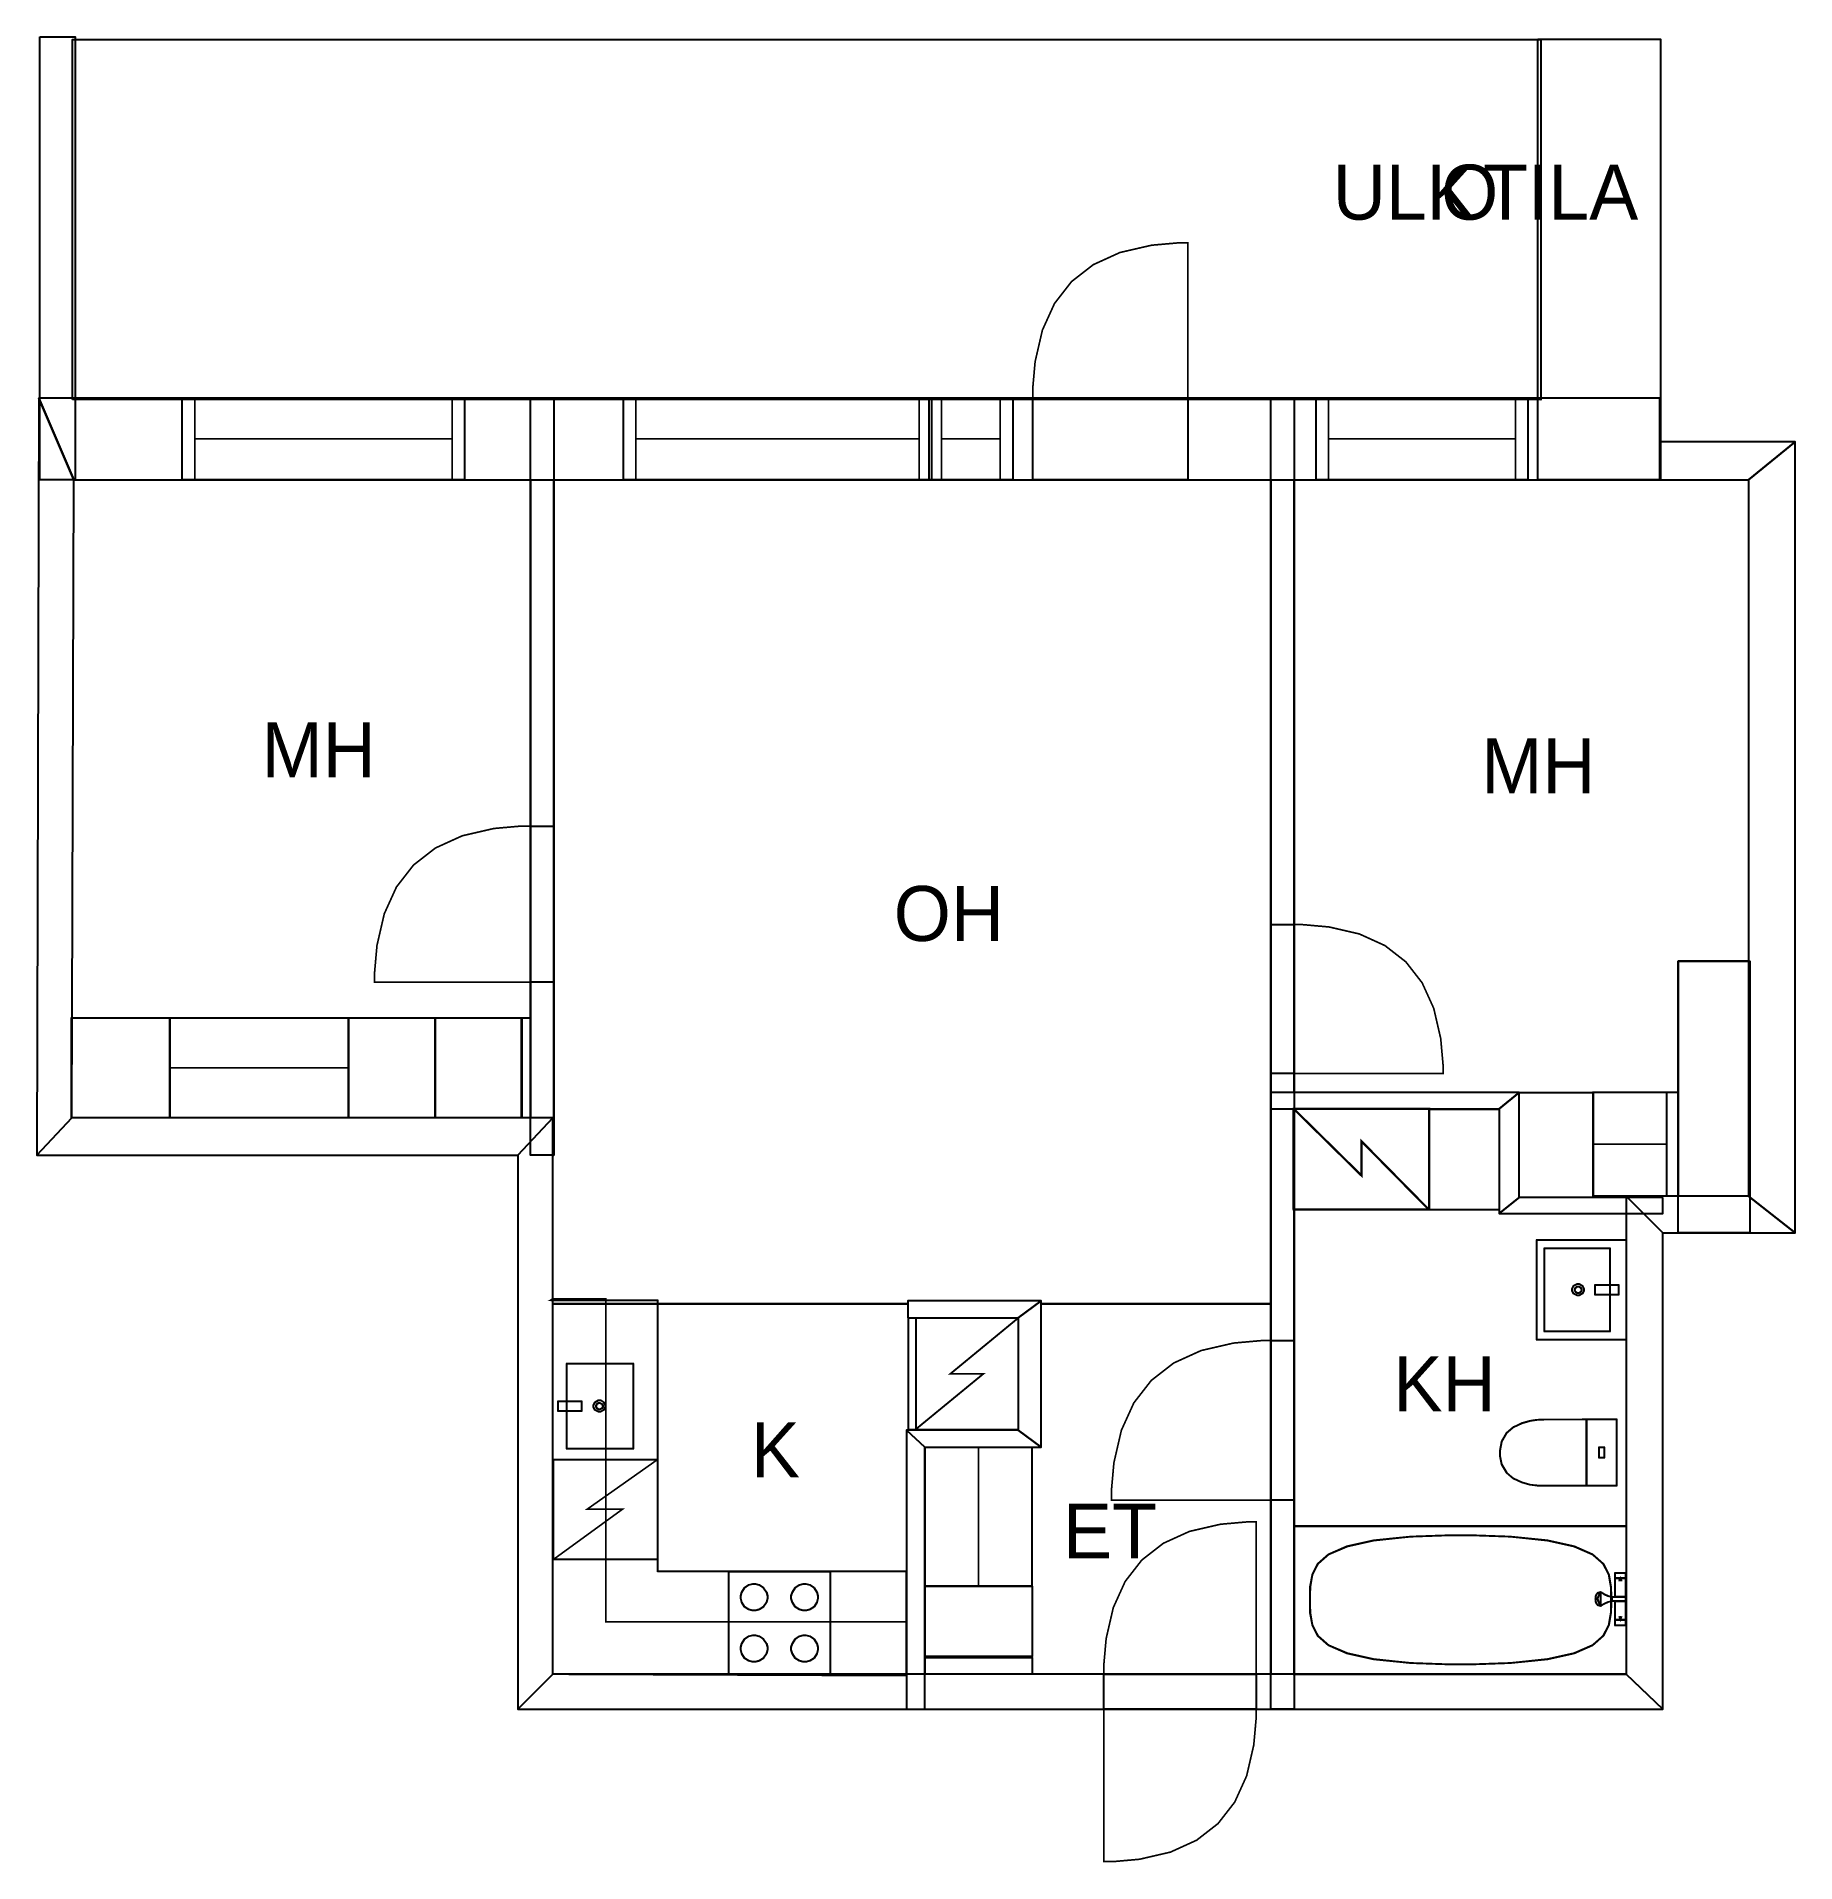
# Model space of a CAD drawing. Extents: x 2.3 to 13.3, y 0 to 11.4.
import ezdxf

# ---------------------------------------------------------------- set-up
doc = ezdxf.new("R2010")
doc.units = 0
doc.layers.get('0').update_dxf_attribs({"linetype": 'CONTINUOUS'})

msp = doc.modelspace()

# ---------------------------------------------------------------- linework, layer by layer
at = {"color": 0}
for points, const_width in [([(2.31207, 11.4204), (2.53342, 11.4204), (2.53342, 8.64953), (2.31207, 8.64953), (2.31207, 11.4204)], 0.00208), ([(2.51779, 9.15028), (2.51779, 11.4022), (11.7021, 11.4022), (11.7021, 9.14996), (2.51779, 9.15028)], 0.00208), ([(11.6834, 11.4057), (12.4516, 11.4057), (12.4516, 8.64953), (11.6834, 8.64953), (11.6834, 11.4057)], 0.00208), ([(8.52354, 9.15994), (8.52354, 9.21685), (8.53868, 9.38758), (8.58421, 9.58485), (8.6601, 9.75179), (8.76633, 9.88835), (8.90289, 9.99457), (9.06976, 10.0705), (9.26704, 10.116), (9.43778, 10.1311), (9.49468, 10.1311), (9.49468, 9.15994), (8.52354, 9.15994)], 0.01042), ([(2.51383, 4.65831), (2.52458, 8.64953), (2.30729, 9.15994), (2.29449, 4.42453), (2.51383, 4.65831)], 0.00208), ([(2.52458, 8.64953), (12.4459, 8.64953), (12.4459, 9.15994), (2.30729, 9.15994), (2.52458, 8.64953)], 0.00208), ([(3.20404, 9.15994), (4.96989, 9.15994), (4.96989, 8.64953), (3.20404, 8.64953), (3.20404, 9.15994)], 0.01042), ([(3.20404, 9.15994), (4.96989, 9.15994), (4.96989, 8.64953), (3.20404, 8.64953), (3.20404, 9.15994)], 0.01042), ([(5.38217, 9.15994), (5.528, 9.15994), (5.528, 4.42453), (5.38217, 4.42453), (5.38217, 9.15994)], 0.00208), ([(5.96311, 9.15994), (7.89074, 9.15994), (7.89074, 8.64953), (5.96311, 8.64953), (5.96311, 9.15994)], 0.01042), ([(5.96311, 9.15994), (7.89074, 9.15994), (7.89074, 8.64953), (5.96311, 8.64953), (5.96311, 9.15994)], 0.01042), ([(7.87603, 9.15994), (8.39844, 9.15994), (8.39844, 8.64953), (7.87603, 8.64953), (7.87603, 9.15994)], 0.01042), ([(7.87603, 9.15994), (8.39844, 9.15994), (8.39844, 8.64953), (7.87603, 8.64953), (7.87603, 9.15994)], 0.01042), ([(8.52354, 9.15994), (9.49468, 9.15994), (9.49468, 8.64953), (8.52354, 8.64953), (8.52354, 9.15994)], 0.01042), ([(8.52354, 9.15994), (9.49468, 9.15994), (9.49468, 8.64953), (8.52354, 8.64953), (8.52354, 9.15994)], 0.01042), ([(10.0139, 9.15994), (10.1598, 9.15994), (10.1598, 0.9586), (10.0139, 0.9586), (10.0139, 9.15994)], 0.00208), ([(10.2967, 9.15994), (11.6209, 9.15994), (11.6209, 8.64953), (10.2967, 8.64953), (10.2967, 9.15994)], 0.01042), ([(10.2967, 9.15994), (11.6209, 9.15994), (11.6209, 8.64953), (10.2967, 8.64953), (10.2967, 9.15994)], 0.01042), ([(12.4459, 8.64953), (13.0004, 8.64953), (13.2921, 8.88683), (12.4459, 8.88683), (12.4459, 8.64953)], 0.00208), ([(13.0004, 8.64953), (13.0004, 4.16737), (13.2921, 3.93821), (13.2921, 8.88683), (13.0004, 8.64953)], 0.00208), ([(5.38217, 6.48296), (5.32497, 6.48296), (5.15349, 6.46778), (4.95529, 6.42204), (4.78765, 6.34581), (4.65044, 6.2391), (4.54372, 6.10189), (4.4675, 5.93425), (4.42176, 5.73606), (4.40657, 5.56456), (4.40657, 5.50738), (5.38217, 5.50738), (5.38217, 6.48296)], 0.01042), ([(5.38217, 6.48296), (5.528, 6.48296), (5.528, 5.50738), (5.38217, 5.50738), (5.38217, 6.48296)], 0.01042), ([(5.38217, 6.48296), (5.528, 6.48296), (5.528, 5.50738), (5.38217, 5.50738), (5.38217, 6.48296)], 0.01042), ([(10.0139, 5.86621), (10.1598, 5.86621), (10.1598, 4.93549), (10.0139, 4.93549), (10.0139, 5.86621)], 0.01042), ([(10.0139, 5.86621), (10.1598, 5.86621), (10.1598, 4.93549), (10.0139, 4.93549), (10.0139, 5.86621)], 0.01042), ([(10.1598, 5.86621), (10.2143, 5.86621), (10.3779, 5.85167), (10.5669, 5.80806), (10.7269, 5.73535), (10.8578, 5.63357), (10.9596, 5.50265), (11.0323, 5.34272), (11.0759, 5.15365), (11.0905, 4.99007), (11.0905, 4.93549), (10.1598, 4.93549), (10.1598, 5.86621)], 0.01042), ([(12.561, 5.63807), (13.0092, 5.63807), (13.0092, 3.93821), (12.561, 3.93821), (12.561, 5.63807)], 0.00208), ([(2.51129, 5.28331), (3.12597, 5.28331), (3.12597, 4.65831), (2.51129, 4.65831), (2.51129, 5.28331)], 0.01042), ([(3.12592, 5.28331), (4.24278, 5.28331), (4.24278, 4.65831), (3.12592, 4.65831), (3.12592, 5.28331)], 0.01042), ([(4.24278, 5.28331), (4.7851, 5.28331), (4.7851, 4.65831), (4.24278, 4.65831), (4.24278, 5.28331)], 0.01042), ([(4.78515, 5.28331), (5.32742, 5.28331), (5.32742, 4.65831), (4.78515, 4.65831), (4.78515, 5.28331)], 0.01042), ([(5.32633, 5.28331), (5.38222, 5.28331), (5.38222, 4.65831), (5.32633, 4.65831), (5.32633, 5.28331)], 0.00559), ([(11.5675, 4.81569), (10.0139, 4.81569), (10.0139, 4.71457), (11.4425, 4.71457), (11.5675, 4.81569)], 0.00208), ([(11.5675, 4.16037), (11.5675, 4.81569), (11.4425, 4.71457), (11.4425, 4.05925), (11.5675, 4.16037)], 0.00208), ([(11.5675, 4.81538), (12.0298, 4.81538), (12.0298, 4.16037), (11.5675, 4.16037), (11.5675, 4.81538)], 0.01042), ([(12.0298, 4.81808), (12.4877, 4.81808), (12.4877, 4.16737), (12.0298, 4.16737), (12.0298, 4.81808)], 0.01042), ([(12.4907, 4.81808), (12.5611, 4.81808), (12.5611, 4.16737), (12.4907, 4.16737), (12.4907, 4.81808)], 0.00704), ([(10.156, 4.71457), (11.003, 4.71457), (11.003, 4.08393), (10.156, 4.08393), (10.156, 4.71457)], 0.01412), ([(11.003, 4.71294), (11.4425, 4.71294), (11.4425, 4.08344), (11.003, 4.08344), (11.003, 4.71294)], 0.01042), ([(5.52106, 4.65831), (2.51383, 4.65831), (2.29449, 4.42453), (5.30231, 4.42453), (5.52106, 4.65831)], 0.00208), ([(5.52106, 1.17735), (5.52106, 4.65831), (5.30231, 4.42453), (5.30231, 0.9586), (5.52106, 1.17735)], 0.00208), ([(12.4658, 4.16037), (11.5675, 4.16037), (11.4425, 4.05925), (12.4658, 4.05925), (12.4658, 4.16037)], 0.00208), ([(13.0004, 4.16737), (12.2367, 4.16737), (12.4658, 3.93821), (13.2921, 3.93821), (13.0004, 4.16737)], 0.00208), ([(12.2367, 4.16737), (12.2367, 1.17735), (12.4658, 0.9586), (12.4658, 3.93821), (12.2367, 4.16737)], 0.00208), ([(11.6764, 3.89529), (11.6764, 3.27029), (12.2352, 3.27029), (12.2352, 3.89529), (11.6764, 3.89529)], 0.01042), ([(11.7258, 3.84321), (11.7258, 3.32238), (12.1342, 3.32238), (12.1342, 3.84321), (11.7258, 3.84321)], 0.01042), ([(11.9353, 3.54633), (11.9289, 3.54633), (11.9095, 3.55701), (11.8989, 3.57639), (11.8989, 3.58279), (11.8989, 3.58925), (11.9095, 3.60861), (11.9289, 3.61925), (11.9353, 3.61925), (11.9417, 3.61925), (11.9611, 3.60861), (11.9718, 3.58925), (11.9718, 3.58279), (11.9718, 3.57639), (11.9611, 3.55701), (11.9417, 3.54633), (11.9353, 3.54633)], 0.00833), ([(11.9353, 3.56196), (11.9316, 3.56196), (11.9206, 3.56808), (11.9145, 3.57915), (11.9145, 3.58279), (11.9145, 3.58649), (11.9206, 3.59754), (11.9316, 3.60363), (11.9353, 3.60363), (11.939, 3.60363), (11.95, 3.59754), (11.9562, 3.58649), (11.9562, 3.58279), (11.9562, 3.57915), (11.95, 3.56808), (11.939, 3.56196), (11.9353, 3.56196)], 0.00833), ([(12.0429, 3.61404), (12.0429, 3.55154), (12.1887, 3.55154), (12.1887, 3.61404), (12.0429, 3.61404)], 0.01042), ([(5.50993, 3.51801), (6.17719, 3.51801), (6.17719, 1.82237), (7.7315, 1.82237), (7.7315, 1.1748), (5.52106, 1.17741), (5.52106, 3.52414), (5.50993, 3.51801)], 0.01042), ([(5.52229, 3.52556), (5.85281, 3.52556), (5.85281, 1.50489), (7.73438, 1.50489), (7.7315, 1.16867), (5.52106, 1.17741), (5.52229, 3.52556)], 0.01042), ([(7.7424, 3.40662), (8.43365, 3.40662), (8.57687, 3.5134), (7.7424, 3.5134), (7.7424, 3.40662)], 0.00208), ([(8.43365, 3.40662), (8.43365, 2.70421), (8.57687, 2.59739), (8.57687, 3.5134), (8.43365, 3.40662)], 0.00208), ([(7.74653, 3.40657), (7.74653, 2.70708), (8.43365, 2.70708), (8.43365, 3.40657), (7.74653, 3.40657)], 0.01166), ([(7.74653, 3.40657), (7.74653, 2.70708), (7.79238, 2.70708), (7.79238, 3.40657), (7.74653, 3.40657)], 0.01166), ([(10.0139, 3.26465), (9.95546, 3.26465), (9.78, 3.24908), (9.57731, 3.20231), (9.40576, 3.12435), (9.2654, 3.01519), (9.15625, 2.87483), (9.07829, 2.70329), (9.03153, 2.5006), (9.01594, 2.32514), (9.01594, 2.26665), (10.0139, 2.26665), (10.0139, 3.26465)], 0.01042), ([(10.0139, 3.26465), (10.1598, 3.26465), (10.1598, 2.26654), (10.0139, 2.26654), (10.0139, 3.26465)], 0.01042), ([(10.0139, 3.26465), (10.1598, 3.26465), (10.1598, 2.26654), (10.0139, 2.26654), (10.0139, 3.26465)], 0.01042), ([(5.60997, 3.12185), (5.60997, 2.58708), (6.02539, 2.58708), (6.02539, 3.12185), (5.60997, 3.12185)], 0.01042), ([(5.5561, 2.88488), (5.5561, 2.82238), (5.70193, 2.82238), (5.70193, 2.88488), (5.5561, 2.88488)], 0.01042), ([(5.81293, 2.89094), (5.81933, 2.89094), (5.83871, 2.88032), (5.84939, 2.86094), (5.84939, 2.85449), (5.84939, 2.8481), (5.83871, 2.82872), (5.81933, 2.81803), (5.81293, 2.81803), (5.80647, 2.81803), (5.78711, 2.82872), (5.77647, 2.8481), (5.77647, 2.85449), (5.77647, 2.86094), (5.78711, 2.88032), (5.80647, 2.89094), (5.81293, 2.89094)], 0.00833), ([(5.81293, 2.87532), (5.81657, 2.87532), (5.82764, 2.86925), (5.83376, 2.85818), (5.83376, 2.85449), (5.83376, 2.85086), (5.82764, 2.83979), (5.81657, 2.83365), (5.81293, 2.83365), (5.80925, 2.83365), (5.79818, 2.83979), (5.7921, 2.85086), (5.7921, 2.85449), (5.7921, 2.85818), (5.79818, 2.86925), (5.80925, 2.87532), (5.81293, 2.87532)], 0.00833), ([(11.7205, 2.35558), (11.7205, 2.35558), (11.7088, 2.35553), (11.6778, 2.35715), (11.634, 2.36328), (11.5837, 2.37668), (11.5335, 2.40022), (11.4896, 2.43668), (11.4587, 2.48888), (11.4469, 2.54194), (11.4469, 2.55957), (11.4469, 2.5779), (11.4587, 2.63276), (11.4896, 2.68685), (11.5335, 2.72467), (11.5837, 2.74908), (11.634, 2.76307), (11.6778, 2.76947), (11.7088, 2.77121), (11.7205, 2.77111), (11.7205, 2.77111), (11.9888, 2.77214), (11.9888, 2.35558), (11.7205, 2.35558)], 0.01042), ([(11.9888, 2.77214), (11.9888, 2.35558), (12.1761, 2.35558), (12.1761, 2.77214), (11.9888, 2.77214)], 0.01042), ([(8.43365, 2.70421), (7.73394, 2.70421), (7.84978, 2.59739), (8.57687, 2.59739), (8.43365, 2.70421)], 0.00208), ([(7.73394, 2.70421), (7.73394, 0.9586), (7.84978, 0.9586), (7.84978, 2.59739), (7.73394, 2.70421)], 0.00208), ([(5.52626, 2.52111), (5.52626, 1.89611), (6.17632, 1.89611), (6.17632, 2.52111), (5.52626, 2.52111)], 0.01042), ([(7.84999, 2.59733), (7.84999, 1.72874), (8.51856, 1.72874), (8.51856, 2.59733), (7.84999, 2.59733)], 0.01042), ([(12.0667, 2.59694), (12.0667, 2.53076), (12.0982, 2.53076), (12.0982, 2.59694), (12.0667, 2.59694)], 0.01042), ([(8.96821, 1.17735), (8.96821, 1.23324), (8.98307, 1.40076), (9.02778, 1.5944), (9.10221, 1.75825), (9.20649, 1.89231), (9.34056, 1.99658), (9.50439, 2.07101), (9.69803, 2.11572), (9.86556, 2.13058), (9.92144, 2.13058), (9.92144, 1.17735), (8.96821, 1.17735)], 0.01042), ([(10.1587, 2.10411), (12.2367, 2.10411), (12.2367, 1.17735), (10.1587, 1.17735), (10.1587, 2.10411)], 0.01187), ([(10.2585, 1.64301), (10.2585, 1.66336), (10.2603, 1.72428), (10.2732, 1.80003), (10.3082, 1.86854), (10.3762, 1.92828), (10.4884, 1.97754), (10.6557, 2.01481), (10.8893, 2.03831), (11.1223, 2.0465), (11.2001, 2.0465), (11.2778, 2.0465), (11.5108, 2.03831), (11.7444, 2.01481), (11.9118, 1.97754), (12.024, 1.92828), (12.092, 1.86854), (12.127, 1.80003), (12.1399, 1.72428), (12.1417, 1.66336), (12.1417, 1.64301), (12.1417, 1.62272), (12.1399, 1.56179), (12.127, 1.48606), (12.092, 1.41754), (12.024, 1.3578), (11.9118, 1.30854), (11.7444, 1.27127), (11.5108, 1.24777), (11.2778, 1.23953), (11.2001, 1.23953), (11.1223, 1.23953), (10.8893, 1.24777), (10.6557, 1.27127), (10.4884, 1.30854), (10.3762, 1.3578), (10.3082, 1.41754), (10.2732, 1.48606), (10.2603, 1.56179), (10.2585, 1.62272), (10.2585, 1.64301)], 0.01187), ([(6.62256, 1.81939), (7.25672, 1.81939), (7.25672, 1.17551), (6.62256, 1.17551), (6.62256, 1.81939)], 0.01042), ([(6.69738, 1.65896), (6.69738, 1.6671), (6.70389, 1.6914), (6.72174, 1.71789), (6.74821, 1.73579), (6.77257, 1.74229), (6.78071, 1.74229), (6.78879, 1.74229), (6.8131, 1.73579), (6.83963, 1.71789), (6.85747, 1.6914), (6.86404, 1.6671), (6.86404, 1.65896), (6.86404, 1.65087), (6.85747, 1.62657), (6.83963, 1.60004), (6.8131, 1.58219), (6.78879, 1.57563), (6.78071, 1.57563), (6.77257, 1.57563), (6.74821, 1.58219), (6.72174, 1.60004), (6.70389, 1.62657), (6.69738, 1.65087), (6.69738, 1.65896)], 0.01042), ([(7.01357, 1.65896), (7.01357, 1.6671), (7.02007, 1.6914), (7.03792, 1.71789), (7.0644, 1.73579), (7.08876, 1.74229), (7.0969, 1.74229), (7.10499, 1.74229), (7.12929, 1.73579), (7.15582, 1.71789), (7.17367, 1.6914), (7.18024, 1.6671), (7.18024, 1.65896), (7.18024, 1.65087), (7.17367, 1.62657), (7.15582, 1.60004), (7.12929, 1.58219), (7.10499, 1.57563), (7.0969, 1.57563), (7.08876, 1.57563), (7.0644, 1.58219), (7.03792, 1.60004), (7.02007, 1.62657), (7.01357, 1.65087), (7.01357, 1.65896)], 0.01042), ([(7.85129, 1.72874), (7.85129, 1.28819), (8.52089, 1.28819), (8.52089, 1.72874), (7.85129, 1.72874)], 0.01042), ([(12.168, 1.8119), (12.168, 1.7786), (12.2315, 1.7786), (12.2315, 1.8119), (12.168, 1.8119)], 0.01042), ([(12.168, 1.7786), (12.168, 1.66189), (12.2315, 1.66189), (12.2315, 1.7786), (12.168, 1.7786)], 0.01042), ([(12.1992, 1.7786), (12.2004, 1.77539), (12.2043, 1.76574), (12.2055, 1.76297), (12.2055, 1.76297), (12.204, 1.76297), (12.1997, 1.76297), (12.1954, 1.76297), (12.194, 1.76297), (12.194, 1.76297), (12.1947, 1.76535), (12.198, 1.77533), (12.1992, 1.7786)], 0.01042), ([(12.2315, 1.66189), (12.2315, 1.63379), (12.1482, 1.63379), (12.1482, 1.64085), (12.1482, 1.65663), (12.1482, 1.66189), (12.169, 1.66189), (12.2159, 1.66189), (12.2315, 1.66189)], 0.01042), ([(12.168, 1.63379), (12.168, 1.51714), (12.2315, 1.51714), (12.2315, 1.63379), (12.168, 1.63379)], 0.01042), ([(12.168, 1.51818), (12.168, 1.48275), (12.2315, 1.48275), (12.2315, 1.51818), (12.168, 1.51818)], 0.01042), ([(12.1992, 1.51818), (12.2004, 1.52143), (12.2043, 1.53108), (12.2055, 1.53381), (12.2055, 1.53381), (12.204, 1.53381), (12.1997, 1.53381), (12.1954, 1.53381), (12.194, 1.53381), (12.194, 1.53381), (12.1947, 1.53147), (12.198, 1.52149), (12.1992, 1.51818)], 0.01042), ([(6.69738, 1.33805), (6.69738, 1.34619), (6.70389, 1.3705), (6.72174, 1.39697), (6.74821, 1.41488), (6.77257, 1.42139), (6.78071, 1.42139), (6.78879, 1.42139), (6.8131, 1.41488), (6.83963, 1.39697), (6.85747, 1.3705), (6.86404, 1.34619), (6.86404, 1.33805), (6.86404, 1.32997), (6.85747, 1.30566), (6.83963, 1.27913), (6.8131, 1.26128), (6.78879, 1.25472), (6.78071, 1.25472), (6.77257, 1.25472), (6.74821, 1.26128), (6.72174, 1.27913), (6.70389, 1.30566), (6.69738, 1.32997), (6.69738, 1.33805)], 0.01042), ([(7.01357, 1.33805), (7.01357, 1.34619), (7.02007, 1.3705), (7.03792, 1.39697), (7.0644, 1.41488), (7.08876, 1.42139), (7.0969, 1.42139), (7.10499, 1.42139), (7.12929, 1.41488), (7.15582, 1.39697), (7.17367, 1.3705), (7.18024, 1.34619), (7.18024, 1.33805), (7.18024, 1.32997), (7.17367, 1.30566), (7.15582, 1.27913), (7.12929, 1.26128), (7.10499, 1.25472), (7.0969, 1.25472), (7.08876, 1.25472), (7.0644, 1.26128), (7.03792, 1.27913), (7.02007, 1.30566), (7.01357, 1.32997), (7.01357, 1.33805)], 0.01042), ([(7.85129, 1.28152), (7.85129, 1.17735), (8.52083, 1.17735), (8.52083, 1.28152), (7.85129, 1.28152)], 0.01042), ([(12.2367, 1.17735), (5.52106, 1.17735), (5.30231, 0.9586), (12.4658, 0.9586), (12.2367, 1.17735)], 0.00208), ([(8.96821, 1.17735), (9.92144, 1.17735), (9.92144, 0.9586), (8.96821, 0.9586), (8.96821, 1.17735)], 0.01042), ([(8.96821, 1.17735), (9.92144, 1.17735), (9.92144, 0.9586), (8.96821, 0.9586), (8.96821, 1.17735)], 0.01042), ([(9.92144, 0.9586), (9.92144, 0.90278), (9.90653, 0.73524), (9.86182, 0.54161), (9.78737, 0.37777), (9.68311, 0.24371), (9.5491, 0.13943), (9.38525, 0.065), (9.19163, 0.02029), (9.02403, 0.00537), (8.96821, 0.00537), (8.96821, 0.9586), (9.92144, 0.9586)], 0.01042)]:
    msp.add_lwpolyline(points, close=True, dxfattribs=dict(at, const_width=const_width))
for points in [[(2.31207, 11.4204), (2.53342, 11.4204), (2.53342, 8.64953), (2.31207, 8.64953), (2.31207, 11.4204)], [(11.6834, 11.4057), (12.4516, 11.4057), (12.4516, 8.64953), (11.6834, 8.64953), (11.6834, 11.4057)], [(2.51383, 4.65831), (2.52458, 8.64953), (2.30729, 9.15994), (2.29449, 4.42453), (2.51383, 4.65831)], [(2.52458, 8.64953), (12.4459, 8.64953), (12.4459, 9.15994), (2.30729, 9.15994), (2.52458, 8.64953)], [(5.38217, 9.15994), (5.528, 9.15994), (5.528, 4.42453), (5.38217, 4.42453), (5.38217, 9.15994)], [(10.0139, 9.15994), (10.1598, 9.15994), (10.1598, 0.9586), (10.0139, 0.9586), (10.0139, 9.15994)], [(12.4459, 8.64953), (13.0004, 8.64953), (13.2921, 8.88683), (12.4459, 8.88683), (12.4459, 8.64953)], [(13.0004, 8.64953), (13.0004, 4.16737), (13.2921, 3.93821), (13.2921, 8.88683), (13.0004, 8.64953)], [(12.561, 5.63807), (13.0092, 5.63807), (13.0092, 3.93821), (12.561, 3.93821), (12.561, 5.63807)], [(11.5675, 4.81569), (10.0139, 4.81569), (10.0139, 4.71457), (11.4425, 4.71457), (11.5675, 4.81569)], [(11.5675, 4.16037), (11.5675, 4.81569), (11.4425, 4.71457), (11.4425, 4.05925), (11.5675, 4.16037)], [(5.52106, 4.65831), (2.51383, 4.65831), (2.29449, 4.42453), (5.30231, 4.42453), (5.52106, 4.65831)], [(5.52106, 1.17735), (5.52106, 4.65831), (5.30231, 4.42453), (5.30231, 0.9586), (5.52106, 1.17735)], [(12.4658, 4.16037), (11.5675, 4.16037), (11.4425, 4.05925), (12.4658, 4.05925), (12.4658, 4.16037)], [(13.0004, 4.16737), (12.2367, 4.16737), (12.4658, 3.93821), (13.2921, 3.93821), (13.0004, 4.16737)], [(12.2367, 4.16737), (12.2367, 1.17735), (12.4658, 0.9586), (12.4658, 3.93821), (12.2367, 4.16737)], [(7.7424, 3.40662), (8.43365, 3.40662), (8.57687, 3.5134), (7.7424, 3.5134), (7.7424, 3.40662)], [(8.43365, 3.40662), (8.43365, 2.70421), (8.57687, 2.59739), (8.57687, 3.5134), (8.43365, 3.40662)], [(8.43365, 2.70421), (7.73394, 2.70421), (7.84978, 2.59739), (8.57687, 2.59739), (8.43365, 2.70421)], [(7.73394, 2.70421), (7.73394, 0.9586), (7.84978, 0.9586), (7.84978, 2.59739), (7.73394, 2.70421)], [(12.2367, 1.17735), (5.52106, 1.17735), (5.30231, 0.9586), (12.4658, 0.9586), (12.2367, 1.17735)]]:
    msp.add_lwpolyline(points, close=True, dxfattribs=at)
at = {"color": 7}
for points in [[(2.51779, 9.15028), (2.51779, 11.4022), (11.7021, 11.4022), (11.7021, 9.14996), (2.51779, 9.15028)], [(3.20404, 9.15994), (4.96989, 9.15994), (4.96989, 8.64953), (3.20404, 8.64953), (3.20404, 9.15994)], [(3.20404, 9.15994), (4.96989, 9.15994), (4.96989, 8.64953), (3.20404, 8.64953), (3.20404, 9.15994)], [(5.96311, 9.15994), (7.89074, 9.15994), (7.89074, 8.64953), (5.96311, 8.64953), (5.96311, 9.15994)], [(5.96311, 9.15994), (7.89074, 9.15994), (7.89074, 8.64953), (5.96311, 8.64953), (5.96311, 9.15994)], [(7.87603, 9.15994), (8.39844, 9.15994), (8.39844, 8.64953), (7.87603, 8.64953), (7.87603, 9.15994)], [(7.87603, 9.15994), (8.39844, 9.15994), (8.39844, 8.64953), (7.87603, 8.64953), (7.87603, 9.15994)], [(8.52354, 9.15994), (9.49468, 9.15994), (9.49468, 8.64953), (8.52354, 8.64953), (8.52354, 9.15994)], [(8.52354, 9.15994), (9.49468, 9.15994), (9.49468, 8.64953), (8.52354, 8.64953), (8.52354, 9.15994)], [(10.2967, 9.15994), (11.6209, 9.15994), (11.6209, 8.64953), (10.2967, 8.64953), (10.2967, 9.15994)], [(10.2967, 9.15994), (11.6209, 9.15994), (11.6209, 8.64953), (10.2967, 8.64953), (10.2967, 9.15994)], [(5.38217, 4.65831), (2.51383, 4.65831), (2.52458, 8.64953), (5.38217, 8.64953), (5.38217, 4.65831)], [(10.0139, 3.49496), (8.57687, 3.49496), (8.57687, 3.5134), (7.7424, 3.5134), (7.7424, 3.49496), (5.52106, 3.49496), (5.52106, 4.42453), (5.528, 4.42453), (5.528, 8.64953), (10.0139, 8.64953), (10.0139, 3.49496)], [(13.0004, 5.63807), (12.561, 5.63807), (12.561, 4.16737), (12.2367, 4.16737), (12.2367, 4.16037), (11.5675, 4.16037), (11.5675, 4.81569), (10.1598, 4.81569), (10.1598, 8.64953), (13.0004, 8.64953), (13.0004, 5.63807)], [(5.38217, 6.48296), (5.528, 6.48296), (5.528, 5.50738), (5.38217, 5.50738), (5.38217, 6.48296)], [(5.38217, 6.48296), (5.528, 6.48296), (5.528, 5.50738), (5.38217, 5.50738), (5.38217, 6.48296)], [(10.0139, 5.86621), (10.1598, 5.86621), (10.1598, 4.93549), (10.0139, 4.93549), (10.0139, 5.86621)], [(10.0139, 5.86621), (10.1598, 5.86621), (10.1598, 4.93549), (10.0139, 4.93549), (10.0139, 5.86621)], [(2.51129, 5.28331), (3.12597, 5.28331), (3.12597, 4.65831), (2.51129, 4.65831), (2.51129, 5.28331)], [(3.12592, 5.28331), (4.24278, 5.28331), (4.24278, 4.65831), (3.12592, 4.65831), (3.12592, 5.28331)], [(4.24278, 5.28331), (4.7851, 5.28331), (4.7851, 4.65831), (4.24278, 4.65831), (4.24278, 5.28331)], [(4.78515, 5.28331), (5.32742, 5.28331), (5.32742, 4.65831), (4.78515, 4.65831), (4.78515, 5.28331)], [(5.32633, 5.28331), (5.38222, 5.28331), (5.38222, 4.65831), (5.32633, 4.65831), (5.32633, 5.28331)], [(11.5675, 4.81538), (12.0298, 4.81538), (12.0298, 4.16037), (11.5675, 4.16037), (11.5675, 4.81538)], [(12.0298, 4.81808), (12.4877, 4.81808), (12.4877, 4.16737), (12.0298, 4.16737), (12.0298, 4.81808)], [(12.4907, 4.81808), (12.5611, 4.81808), (12.5611, 4.16737), (12.4907, 4.16737), (12.4907, 4.81808)], [(10.156, 4.71457), (11.003, 4.71457), (11.003, 4.08393), (10.156, 4.08393), (10.156, 4.71457)], [(11.4425, 4.05925), (12.2367, 4.05925), (12.2367, 1.17735), (10.1598, 1.17735), (10.1598, 4.71457), (11.4425, 4.71457), (11.4425, 4.05925)], [(11.003, 4.71294), (11.4425, 4.71294), (11.4425, 4.08344), (11.003, 4.08344), (11.003, 4.71294)], [(11.6764, 3.89529), (12.2352, 3.89529), (12.2352, 3.27029), (11.6764, 3.27029), (11.6764, 3.89529)], [(11.7258, 3.84321), (12.1342, 3.84321), (12.1342, 3.32238), (11.7258, 3.32238), (11.7258, 3.84321)], [(11.9353, 3.54633), (11.9289, 3.54633), (11.9095, 3.55701), (11.8989, 3.57639), (11.8989, 3.58279), (11.8989, 3.58925), (11.9095, 3.60861), (11.9289, 3.61925), (11.9353, 3.61925), (11.9417, 3.61925), (11.9611, 3.60861), (11.9718, 3.58925), (11.9718, 3.58279), (11.9718, 3.57639), (11.9611, 3.55701), (11.9417, 3.54633), (11.9353, 3.54633)], [(11.9353, 3.56196), (11.9316, 3.56196), (11.9206, 3.56808), (11.9145, 3.57915), (11.9145, 3.58279), (11.9145, 3.58649), (11.9206, 3.59754), (11.9316, 3.60363), (11.9353, 3.60363), (11.939, 3.60363), (11.95, 3.59754), (11.9562, 3.58649), (11.9562, 3.58279), (11.9562, 3.57915), (11.95, 3.56808), (11.939, 3.56196), (11.9353, 3.56196)], [(12.0429, 3.61404), (12.1887, 3.61404), (12.1887, 3.55154), (12.0429, 3.55154), (12.0429, 3.61404)], [(5.50993, 3.51801), (6.17719, 3.51801), (6.17719, 1.82237), (7.7315, 1.82237), (7.7315, 1.1748), (5.52106, 1.17741), (5.52106, 3.52414), (5.50993, 3.51801)], [(7.7424, 3.40662), (8.43365, 3.40662), (8.43365, 2.70421), (7.73394, 2.70421), (7.73394, 1.17735), (5.52106, 1.17735), (5.52106, 3.49496), (7.7424, 3.49496), (7.7424, 3.40662)], [(10.0139, 1.17735), (7.84978, 1.17735), (7.84978, 2.59739), (8.57687, 2.59739), (8.57687, 3.49496), (10.0139, 3.49496), (10.0139, 1.17735)], [(7.74653, 3.40657), (8.43365, 3.40657), (8.43365, 2.70708), (7.74653, 2.70708), (7.74653, 3.40657)], [(7.74653, 3.40657), (7.79238, 3.40657), (7.79238, 2.70708), (7.74653, 2.70708), (7.74653, 3.40657)], [(10.0139, 3.26465), (10.1598, 3.26465), (10.1598, 2.26654), (10.0139, 2.26654), (10.0139, 3.26465)], [(10.0139, 3.26465), (10.1598, 3.26465), (10.1598, 2.26654), (10.0139, 2.26654), (10.0139, 3.26465)], [(5.60997, 3.12185), (6.02539, 3.12185), (6.02539, 2.58708), (5.60997, 2.58708), (5.60997, 3.12185)], [(5.5561, 2.88488), (5.70193, 2.88488), (5.70193, 2.82238), (5.5561, 2.82238), (5.5561, 2.88488)], [(5.81293, 2.89094), (5.81933, 2.89094), (5.83871, 2.88032), (5.84939, 2.86094), (5.84939, 2.85449), (5.84939, 2.8481), (5.83871, 2.82872), (5.81933, 2.81803), (5.81293, 2.81803), (5.80647, 2.81803), (5.78711, 2.82872), (5.77647, 2.8481), (5.77647, 2.85449), (5.77647, 2.86094), (5.78711, 2.88032), (5.80647, 2.89094), (5.81293, 2.89094)], [(5.81293, 2.87532), (5.81657, 2.87532), (5.82764, 2.86925), (5.83376, 2.85818), (5.83376, 2.85449), (5.83376, 2.85086), (5.82764, 2.83979), (5.81657, 2.83365), (5.81293, 2.83365), (5.80925, 2.83365), (5.79818, 2.83979), (5.7921, 2.85086), (5.7921, 2.85449), (5.7921, 2.85818), (5.79818, 2.86925), (5.80925, 2.87532), (5.81293, 2.87532)], [(11.7205, 2.35558), (11.7205, 2.35558), (11.7088, 2.35553), (11.6778, 2.35715), (11.634, 2.36328), (11.5837, 2.37668), (11.5335, 2.40022), (11.4896, 2.43668), (11.4587, 2.48888), (11.4469, 2.54194), (11.4469, 2.55957), (11.4469, 2.5779), (11.4587, 2.63276), (11.4896, 2.68685), (11.5335, 2.72467), (11.5837, 2.74908), (11.634, 2.76307), (11.6778, 2.76947), (11.7088, 2.77121), (11.7205, 2.77111), (11.7205, 2.77111), (11.9888, 2.77214), (11.9888, 2.35558), (11.7205, 2.35558)], [(11.9888, 2.77214), (12.1761, 2.77214), (12.1761, 2.35558), (11.9888, 2.35558), (11.9888, 2.77214)], [(5.52626, 2.52111), (6.17632, 2.52111), (6.17632, 1.89611), (5.52626, 1.89611), (5.52626, 2.52111)], [(7.84999, 2.59733), (8.51856, 2.59733), (8.51856, 1.72874), (7.84999, 1.72874), (7.84999, 2.59733)], [(12.0667, 2.59694), (12.0982, 2.59694), (12.0982, 2.53076), (12.0667, 2.53076), (12.0667, 2.59694)], [(10.1587, 2.10411), (12.2367, 2.10411), (12.2367, 1.17735), (10.1587, 1.17735), (10.1587, 2.10411)], [(10.2585, 1.64301), (10.2585, 1.66336), (10.2603, 1.72428), (10.2732, 1.80003), (10.3082, 1.86854), (10.3762, 1.92828), (10.4884, 1.97754), (10.6557, 2.01481), (10.8893, 2.03831), (11.1223, 2.0465), (11.2001, 2.0465), (11.2778, 2.0465), (11.5108, 2.03831), (11.7444, 2.01481), (11.9118, 1.97754), (12.024, 1.92828), (12.092, 1.86854), (12.127, 1.80003), (12.1399, 1.72428), (12.1417, 1.66336), (12.1417, 1.64301), (12.1417, 1.62272), (12.1399, 1.56179), (12.127, 1.48606), (12.092, 1.41754), (12.024, 1.3578), (11.9118, 1.30854), (11.7444, 1.27127), (11.5108, 1.24777), (11.2778, 1.23953), (11.2001, 1.23953), (11.1223, 1.23953), (10.8893, 1.24777), (10.6557, 1.27127), (10.4884, 1.30854), (10.3762, 1.3578), (10.3082, 1.41754), (10.2732, 1.48606), (10.2603, 1.56179), (10.2585, 1.62272), (10.2585, 1.64301)], [(6.62256, 1.81939), (7.25672, 1.81939), (7.25672, 1.17551), (6.62256, 1.17551), (6.62256, 1.81939)], [(6.69738, 1.65896), (6.69738, 1.6671), (6.70389, 1.6914), (6.72174, 1.71789), (6.74821, 1.73579), (6.77257, 1.74229), (6.78071, 1.74229), (6.78879, 1.74229), (6.8131, 1.73579), (6.83963, 1.71789), (6.85747, 1.6914), (6.86404, 1.6671), (6.86404, 1.65896), (6.86404, 1.65087), (6.85747, 1.62657), (6.83963, 1.60004), (6.8131, 1.58219), (6.78879, 1.57563), (6.78071, 1.57563), (6.77257, 1.57563), (6.74821, 1.58219), (6.72174, 1.60004), (6.70389, 1.62657), (6.69738, 1.65087), (6.69738, 1.65896)], [(7.01357, 1.65896), (7.01357, 1.6671), (7.02007, 1.6914), (7.03792, 1.71789), (7.0644, 1.73579), (7.08876, 1.74229), (7.0969, 1.74229), (7.10499, 1.74229), (7.12929, 1.73579), (7.15582, 1.71789), (7.17367, 1.6914), (7.18024, 1.6671), (7.18024, 1.65896), (7.18024, 1.65087), (7.17367, 1.62657), (7.15582, 1.60004), (7.12929, 1.58219), (7.10499, 1.57563), (7.0969, 1.57563), (7.08876, 1.57563), (7.0644, 1.58219), (7.03792, 1.60004), (7.02007, 1.62657), (7.01357, 1.65087), (7.01357, 1.65896)], [(7.85129, 1.72874), (8.52089, 1.72874), (8.52089, 1.28819), (7.85129, 1.28819), (7.85129, 1.72874)], [(12.168, 1.8119), (12.2315, 1.8119), (12.2315, 1.7786), (12.168, 1.7786), (12.168, 1.8119)], [(12.168, 1.7786), (12.2315, 1.7786), (12.2315, 1.66189), (12.168, 1.66189), (12.168, 1.7786)], [(12.1992, 1.7786), (12.2004, 1.77539), (12.2043, 1.76574), (12.2055, 1.76297), (12.2055, 1.76297), (12.204, 1.76297), (12.1997, 1.76297), (12.1954, 1.76297), (12.194, 1.76297), (12.194, 1.76297), (12.1947, 1.76535), (12.198, 1.77533), (12.1992, 1.7786)], [(12.1482, 1.66189), (12.1418, 1.66189), (12.1229, 1.66558), (12.1005, 1.67551), (12.0961, 1.6786), (12.0945, 1.67964), (12.0799, 1.68983), (12.0784, 1.69006), (12.0755, 1.6906), (12.0589, 1.68642), (12.0461, 1.66976), (12.045, 1.66401), (12.0448, 1.66271), (12.044, 1.65121), (12.044, 1.64735), (12.044, 1.64839), (12.044, 1.64426), (12.0448, 1.63303), (12.045, 1.63172), (12.0461, 1.62603), (12.0589, 1.60932), (12.0755, 1.60519), (12.0784, 1.60568), (12.0799, 1.60596), (12.0945, 1.6161), (12.0961, 1.61714), (12.1005, 1.62028), (12.1229, 1.63015), (12.1418, 1.63379), (12.1482, 1.63379)], [(12.0773, 1.69006), (12.0768, 1.68983), (12.0666, 1.67796), (12.0576, 1.65419), (12.0576, 1.64626), (12.0578, 1.64003), (12.067, 1.6174), (12.0768, 1.60622), (12.0773, 1.60568)], [(12.2315, 1.66189), (12.2315, 1.63379), (12.1482, 1.63379), (12.1482, 1.64085), (12.1482, 1.65663), (12.1482, 1.66189), (12.169, 1.66189), (12.2159, 1.66189), (12.2315, 1.66189)], [(12.168, 1.63379), (12.2315, 1.63379), (12.2315, 1.51714), (12.168, 1.51714), (12.168, 1.63379)], [(12.168, 1.51818), (12.2315, 1.51818), (12.2315, 1.48275), (12.168, 1.48275), (12.168, 1.51818)], [(12.1992, 1.51818), (12.2004, 1.52143), (12.2043, 1.53108), (12.2055, 1.53381), (12.2055, 1.53381), (12.204, 1.53381), (12.1997, 1.53381), (12.1954, 1.53381), (12.194, 1.53381), (12.194, 1.53381), (12.1947, 1.53147), (12.198, 1.52149), (12.1992, 1.51818)], [(6.69738, 1.33805), (6.69738, 1.34619), (6.70389, 1.3705), (6.72174, 1.39697), (6.74821, 1.41488), (6.77257, 1.42139), (6.78071, 1.42139), (6.78879, 1.42139), (6.8131, 1.41488), (6.83963, 1.39697), (6.85747, 1.3705), (6.86404, 1.34619), (6.86404, 1.33805), (6.86404, 1.32997), (6.85747, 1.30566), (6.83963, 1.27913), (6.8131, 1.26128), (6.78879, 1.25472), (6.78071, 1.25472), (6.77257, 1.25472), (6.74821, 1.26128), (6.72174, 1.27913), (6.70389, 1.30566), (6.69738, 1.32997), (6.69738, 1.33805)], [(7.01357, 1.33805), (7.01357, 1.34619), (7.02007, 1.3705), (7.03792, 1.39697), (7.0644, 1.41488), (7.08876, 1.42139), (7.0969, 1.42139), (7.10499, 1.42139), (7.12929, 1.41488), (7.15582, 1.39697), (7.17367, 1.3705), (7.18024, 1.34619), (7.18024, 1.33805), (7.18024, 1.32997), (7.17367, 1.30566), (7.15582, 1.27913), (7.12929, 1.26128), (7.10499, 1.25472), (7.0969, 1.25472), (7.08876, 1.25472), (7.0644, 1.26128), (7.03792, 1.27913), (7.02007, 1.30566), (7.01357, 1.32997), (7.01357, 1.33805)], [(7.85129, 1.28152), (8.52083, 1.28152), (8.52083, 1.17735), (7.85129, 1.17735), (7.85129, 1.28152)], [(8.96821, 1.17735), (9.92144, 1.17735), (9.92144, 0.9586), (8.96821, 0.9586), (8.96821, 1.17735)], [(8.96821, 1.17735), (9.92144, 1.17735), (9.92144, 0.9586), (8.96821, 0.9586), (8.96821, 1.17735)]]:
    msp.add_lwpolyline(points, close=True, dxfattribs=at)
at = {"color": 0}
for points, const_width in [([(3.28217, 8.64953), (3.28217, 9.15994)], 0.01042), ([(4.89171, 8.64953), (4.89171, 9.15994)], 0.01042), ([(6.04124, 8.64953), (6.04124, 9.15994)], 0.01042), ([(7.81261, 8.64953), (7.81261, 9.15994)], 0.01042), ([(7.95415, 8.64953), (7.95415, 9.15994)], 0.01042), ([(8.32032, 8.64953), (8.32032, 9.15994)], 0.01042), ([(10.3748, 8.64953), (10.3748, 9.15994)], 0.01042), ([(11.5429, 8.64953), (11.5429, 9.15994)], 0.01042), ([(3.28217, 8.90474), (4.89171, 8.90474)], 0.01042), ([(6.04124, 8.90474), (7.81261, 8.90474)], 0.01042), ([(7.95415, 8.90474), (8.32032, 8.90474)], 0.01042), ([(10.3748, 8.90474), (11.5429, 8.90474)], 0.01042), ([(10.156, 4.71457), (10.5809, 4.29628), (10.5809, 4.51069), (11.0016, 4.08393)], 0.01412), ([(8.43365, 3.40657), (8.00879, 3.05686), (8.21496, 3.05686), (7.7889, 2.70708)], 0.01166), ([(5.52626, 1.89611), (5.95747, 2.20964), (5.73643, 2.20964), (6.17632, 2.52007)], 0.01042), ([(12.1482, 1.66189), (12.1418, 1.66189), (12.1229, 1.66558), (12.1005, 1.67551), (12.0961, 1.6786), (12.0945, 1.67964), (12.0799, 1.68983), (12.0784, 1.69006), (12.0755, 1.6906), (12.0589, 1.68642), (12.0461, 1.66976), (12.045, 1.66401), (12.0448, 1.66271), (12.044, 1.65121), (12.044, 1.64735), (12.044, 1.64839), (12.044, 1.64426), (12.0448, 1.63303), (12.045, 1.63172), (12.0461, 1.62603), (12.0589, 1.60932), (12.0755, 1.60519), (12.0784, 1.60568), (12.0799, 1.60596), (12.0945, 1.6161), (12.0961, 1.61714), (12.1005, 1.62028), (12.1229, 1.63015), (12.1418, 1.63379), (12.1482, 1.63379)], 0.01042), ([(12.0773, 1.69006), (12.0768, 1.68983), (12.0666, 1.67796), (12.0576, 1.65419), (12.0576, 1.64626), (12.0578, 1.64003), (12.067, 1.6174), (12.0768, 1.60622), (12.0773, 1.60568)], 0.01042)]:
    msp.add_lwpolyline(points, dxfattribs=dict(at, const_width=const_width))
at = {"color": 7, "const_width": 0.00208}
for points in [[(5.38217, 4.65831), (2.51383, 4.65831), (2.52458, 8.64953), (5.38217, 8.64953), (5.38217, 4.65831)], [(10.0139, 3.49496), (8.57687, 3.49496), (8.57687, 3.5134), (7.7424, 3.5134), (7.7424, 3.49496), (5.52106, 3.49496), (5.52106, 4.42453), (5.528, 4.42453), (5.528, 8.64953), (10.0139, 8.64953), (10.0139, 3.49496)], [(13.0004, 5.63807), (12.561, 5.63807), (12.561, 4.16737), (12.2367, 4.16737), (12.2367, 4.16037), (11.5675, 4.16037), (11.5675, 4.81569), (10.1598, 4.81569), (10.1598, 8.64953), (13.0004, 8.64953), (13.0004, 5.63807)], [(11.4425, 4.05925), (12.2367, 4.05925), (12.2367, 1.17735), (10.1598, 1.17735), (10.1598, 4.71457), (11.4425, 4.71457), (11.4425, 4.05925)], [(7.7424, 3.40662), (8.43365, 3.40662), (8.43365, 2.70421), (7.73394, 2.70421), (7.73394, 1.17735), (5.52106, 1.17735), (5.52106, 3.49496), (7.7424, 3.49496), (7.7424, 3.40662)], [(10.0139, 1.17735), (7.84978, 1.17735), (7.84978, 2.59739), (8.57687, 2.59739), (8.57687, 3.49496), (10.0139, 3.49496), (10.0139, 1.17735)]]:
    msp.add_lwpolyline(points, close=True, dxfattribs=at)
at = {"color": 253, "const_width": 0.01042}
for points in [[(4.24278, 4.97081), (3.12597, 4.97081)], [(12.4877, 4.49274), (12.0298, 4.49274)], [(8.18431, 1.72874), (8.18431, 2.59739)]]:
    msp.add_lwpolyline(points, dxfattribs=at)

# ---------------------------------------------------------------- texts
at = {"color": 0}
for s, p in [('O', (11.0785, 10.2761)), ('ULK', (10.4009, 10.2761)), ('TILA', (11.3409, 10.2761)), ('MH', (3.69962, 6.78785)), ('MH', (11.329, 6.68842)), ('OH', (7.65424, 5.76432)), ('KH', (10.7803, 2.82264)), ('K', (6.76075, 2.40979)), ('ET', (8.71356, 1.90156))]:
    msp.add_text(s, height=0.34375, dxfattribs=at).set_placement(p)

doc.saveas('drawing.dxf')
